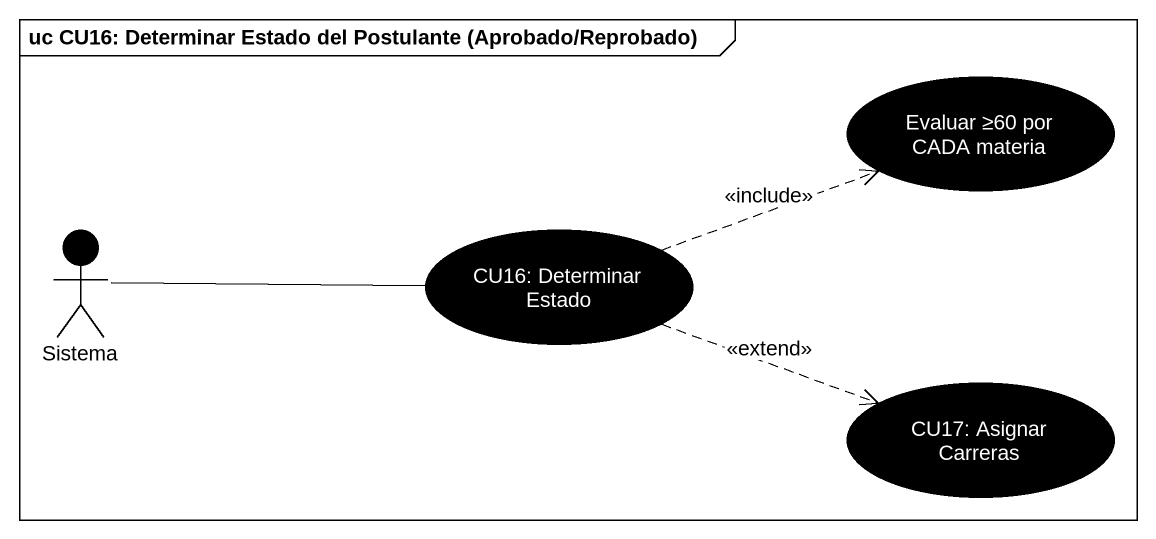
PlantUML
@startuml
mainframe uc CU16: Determinar Estado del Postulante (Aprobado/Reprobado)
usecase "Evaluar ≥60 por CADA materia" as Evaluar_60_por_CADA_materia #000000
actor Sistema #000000
usecase "CU16: Determinar Estado" as CU16_Determinar_Estado #000000
usecase "CU17: Asignar Carreras" as CU17_Asignar_Carreras #000000
Sistema -right- CU16_Determinar_Estado
CU16_Determinar_Estado .right.> Evaluar_60_por_CADA_materia : <<include>>
CU16_Determinar_Estado .right.> CU17_Asignar_Carreras : <<extend>>
@enduml
